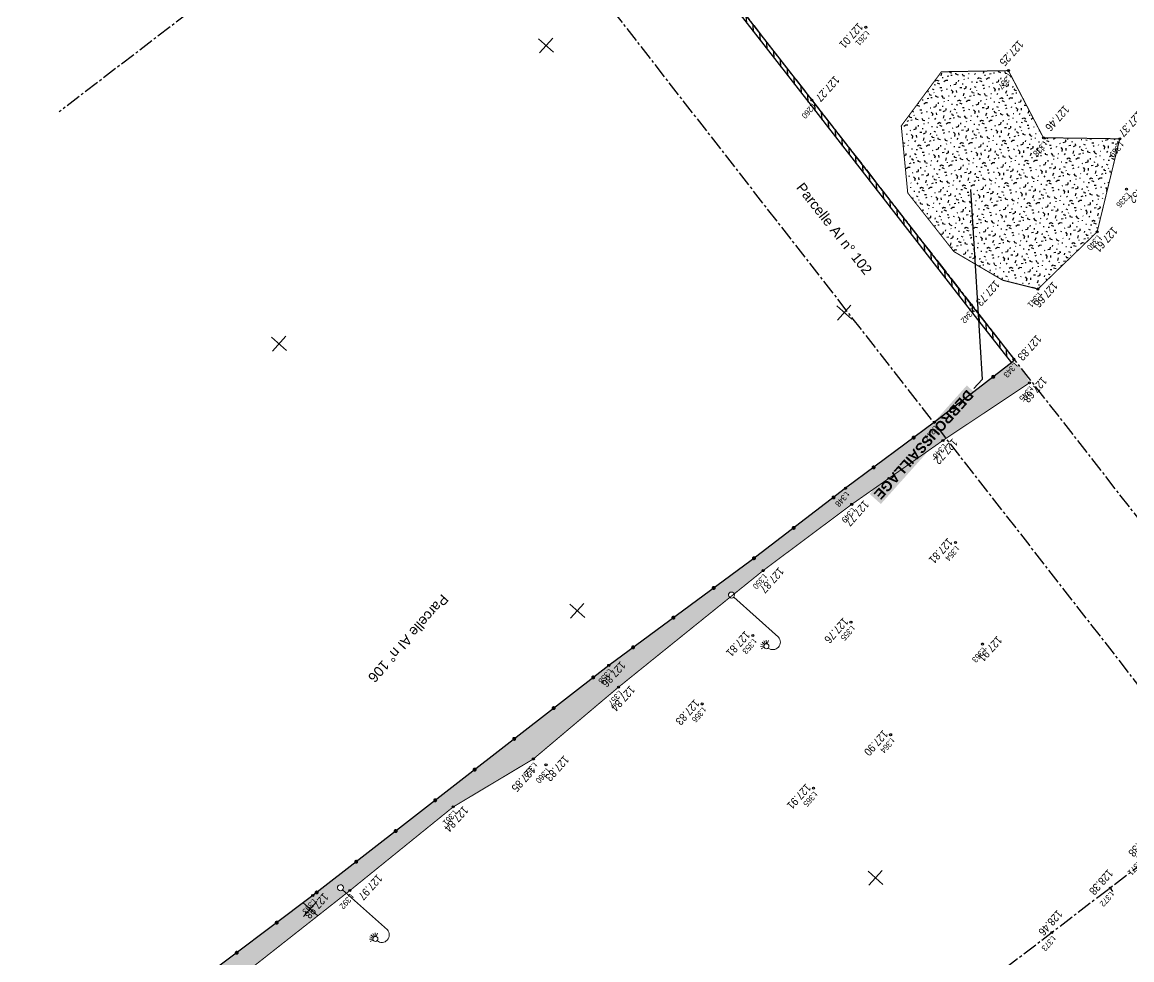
# Model space of a CAD drawing. Header units: metres. Extents: x -2858 to 512, y -1995 to 1252.
# Drawn here: x -2110.7 to -2055.3, y -1577.3 to -1530.4 of the extents above; entities that cross this region are included whole.
import ezdxf
from ezdxf import colors
from ezdxf.entities.mleader import LeaderData, LeaderLine
from ezdxf.enums import TextEntityAlignment as Align
from ezdxf.math import Vec2, Vec3

# ---------------------------------------------------------------- set-up
doc = ezdxf.new("R2010")
doc.units = ezdxf.units.M
doc.header["$PDMODE"] = 33
doc.header["$PDSIZE"] = 0.1
doc.linetypes.add('AXES2', pattern=[28.575000000000003, 19.05, -3.175, 3.175, -3.175])
doc.linetypes.add('Grille', pattern=[0.8, 0.4, -0.4])
for name, color, linetype in [('11-TEL-TXT', 6, 'Continuous'), ('Calque commun', 7, 'Continuous'), ('Calque23', 7, 'Continuous'), ('Carroyage(2)_Croix', 7, 'Continuous'), ('Clôture', 7, 'Continuous'), ('Clôture Symboles', 7, 'Continuous'), ('Elements de Voirie', 251, 'Continuous'), ('Limites', 1, 'AXES2'), ('Murs', 7, 'Continuous'), ('Murs Hachures', 7, 'Continuous'), ('Points Topo', 7, 'Continuous'), ('Points Topo Altitude', 7, 'Continuous'), ('Points Topo Matricule', 252, 'Continuous'), ('Textes', 7, 'Continuous'), ('Végétation', 102, 'Continuous')]:
    doc.layers.add(name, color=color, linetype=linetype)
doc.styles.add('ARIAL GRAS', font='arialbd.ttf')
doc.styles.add('Pts Topo SPE', font='', dxfattribs={"width": 0.9})
doc.styles.get("Standard").update_dxf_attribs({"font": 'arial.ttf'})
doc.styles.get('Pts Topo SPE').set_extended_font_data('Titillium Web Light')
pattern_1 = [(337.4518065635355, (-2026.492027016362, -1447.709411365786), (25.00155883420071, -10.30398252585793), [0.09050849999999998, -31.69392165]), (29.72681152053551, (-2025.208412620442, -1448.319344560528), (1.000544787517497, 1.117546476963653), [0.09469499999999995, -4.648721490254998]), (335.0892734075355, (-2025.126129057866, -1448.272414422403), (18.53028335056961, -8.536896329887036), [0.10269, -35.95975584045]), (339.4122658505355, (-2026.230995316956, -1447.409498923106), (7.588821959851763, -2.767630983668059), [0.1297425, -28.8400693737]), (256.6046889679355, (-2025.446478554768, -1447.842254219545), (-4.300713800854653, -18.29627997163286), [0.11664, -40.82539219184999]), (311.8215685976355, (-2025.523813193763, -1447.755701425641), (1.117546476965168, -1.000544787515543), [0.11607, -13.46700770721]), (256.2342472794355, (-2025.562706431414, -1448.811203902012), (-5.184256898948997, -21.53191771321882), [0.07262550000000001, -25.4273745]), (297.6057151239355, (-2026.621117134761, -1447.949673905649), (2.352094643379612, -4.11918083951755), [0.07304999999999998, -12.74295561797999]), (351.0670032665355, (-2026.584364751512, -1448.0111679077), (5.353729005922934, -0.7665414086161118), [0.086475, -30.28621009695]), (3.161760343535482, (-2026.534150616853, -1448.15367114483), (1.000544787516104, 1.117546476965157), [0.05441549999999998, -2.066904843555]), (24.4122658505355, (-2025.897407007795, -1448.832773101486), (23.83154193898779, 10.87693011875105), [0.116805, -40.85269585125]), (273.1617603435355, (-2025.795815019919, -1448.700006662531), (1.117546476965157, -1.000544787516104), [0.084633, -2.036687343555]), (276.5282210069354, (-2025.963500630501, -1448.567030570093), (1.936558303102629, -15.82718363890753), [0.05141999999999999, -18.0109718682]), (262.8569138747355, (-2026.166562443786, -1448.39670437527), (-2.182622536404954, -18.17927828217704), [0.06757499999999997, -23.64950745119999]), (356.4519235355355, (-2025.267946117216, -1448.501201936681), (9.589911534876993, -0.5325380297599365), [0.06917999999999999, -36.24197531069999]), (300.4170887184355, (-2025.988269950126, -1448.062861101299), (17.58220898057827, -29.83481066408946), [0.11217, -39.26104424519998]), (343.5079362855355, (-2025.931513062406, -1448.15957994974), (3.235637741450725, -0.8835430980651959), [0.08988, -31.4458140624]), (343.1786538215354, (-2026.301820070657, -1448.086555025371), (3.235637741440422, -0.8835430980714418), [0.13194, -24.6974780358]), (269.3476855092355, (-2026.30125852435, -1448.040952315368), (0.1170016894486037, -2.118091264486831), [0.045405, -15.89981371905]), (291.5967091664355, (-2026.382034786234, -1447.894018589413), (1.117546476964163, -1.000544787515987), [0.0286695, -3.32543246625]), (359.3476855095355, (-2026.083938754033, -1447.644403406071), (2.118091264486219, 0.1170016894596937), [0.090855, -15.85436371905]), (27.60571512353549, (-2026.026397771913, -1447.810700587842), (4.11918083953397, 2.352094643350854), [0.07305299999999999, -12.74295261798]), (247.9606366980355, (-2025.740667865531, -1447.722214843765), (-6.535806754793056, -16.29519039660255), [0.05008499999999999, -39.8059057668]), (344.7268115205355, (-2025.658518506009, -1448.059772718531), (2.118091264480264, 0.1170016894461066), [0.0286695, -3.32543246625]), (273.1617603435355, (-2025.679876615173, -1448.275808704587), (1.117546476965157, -1.000544787516104), [0.0362775, -2.085042843555]), (284.4716928175355, (-2025.888809689486, -1448.329766730157), (1.234548166412536, -3.118636051994329), [0.0308685, -5.37745841319]), (359.3476855095355, (-2025.508495970289, -1448.475291692976), (2.118091264486219, 0.1170016894596937), [0.04546500000000001, -15.89975371905]), (228.1617603435355, (-2025.306768596487, -1448.063776165656), (1.117546476964442, -1.000544787515463), [0.07500000000000001, -1.425]), (14.47169281753547, (-2025.727200497514, -1447.085836125204), (3.118636051994329, 1.234548166412536), [0.092355, -5.31597191319]), (11.29186269753549, (-2025.395537179299, -1447.503314515464), (5.236727316478953, 1.351549855848144), [0.106836, -7.393164000000001]), (264.5461121593355, (-2025.281158119658, -1447.382036670729), (-0.6495397191727816, -7.471820270399238), [0.1008255, -35.30044566359999]), (4.897464933535502, (-2025.10292032542, -1447.6505213845), (32.7719137544216, 2.872571819291901), [0.09986399999999997, -34.91798858999999]), (253.8717141243355, (-2024.884896988625, -1447.926065059502), (-0.8835430980666632, -3.23563774144259), [0.13764, -44.81233219124999]), (355.5671169745355, (-2025.7897173126, -1447.27080080509), (24.53355207566209, -1.831617468230206), [0.0915, -32.0099018385]), (273.1617603435355, (-2025.963807320095, -1447.132191492094), (1.117546476965157, -1.000544787516104), [0.0423165, -2.079003843555]), (21.59670916653547, (-2025.571393538817, -1447.552417919344), (1.000544787514036, 1.117546476965909), [0.03815249999999999, -3.315949466249999]), (35.63295263453546, (-2025.885869306192, -1447.339742567871), (6.120270414531844, 4.58718759732391), [0.11832, -13.710996685935]), (273.1617603435355, (-2025.26844152608, -1447.796089715526), (1.117546476965157, -1.000544787516104), [0.1060665, -2.015253843555])]

# ---------------------------------------------------------------- blocks, each defined once
blk = doc.blocks.new('PointTopo_SPE')
at = {"layer": 'Calque commun', "color": 1, "linetype": 'ByBlock', "lineweight": -2}
blk.add_point((0, 0), dxfattribs=at)
blk = doc.blocks.new('SPE81')
at = {"layer": 'Calque23', "color": 251, "linetype": 'Continuous', "lineweight": 9}
for p, q in [((0, 3.150000095367432), (0, 0.1500000059604645)), ((0.6213846802711487, 2.962441205978394), (0.4597057402133942, 2.895471572875977)), ((0.6484812498092651, 2.92188835144043), (0.524737536907196, 2.798144578933716)), ((0.6890341639518738, 2.894791603088379), (0.6220645904541016, 2.733112812042236)), ((0.7368695735931396, 2.885276556015015), (0.7368695735931396, 2.71027660369873)), ((0.7841683030128479, 2.894570827484131), (0.8503865003585815, 2.732582807540894)), ((0.8244333863258362, 2.921071290969849), (0.9470226168632507, 2.796183824539185)), ((0.852131187915802, 2.961905479431152), (1.013497471809387, 2.894186019897461))]:
    blk.add_line(p, q, dxfattribs=at)
for centre, radius, start, end in [((0.3742565810680389, 3.110841035842896), 0.3762996015723483, 3.620813804989547, 174.0268072566658), ((0.7368695735931396, 3.010276556015015), 0.125, 0, 359.9994089612657), ((0, 0), 0.1500000059604645, 0, 359.9994089612657)]:
    blk.add_arc(centre, radius, start, end, dxfattribs=at)
blk = doc.blocks.new('GeoRond')
at = {"linetype": 'Continuous', "ltscale": 2.5, "const_width": 0.499000013, "flags": 128}
blk.add_lwpolyline([(-0.2505, 0, 1), (0.2505, 0, 1)], format="xyb", close=True, dxfattribs=at)
blk = doc.blocks.new('_None')

msp = doc.modelspace()

# ---------------------------------------------------------------- hatches: boundary and pattern name
at = {"layer": 'Murs Hachures'}
h = msp.add_hatch(dxfattribs=at)
h.set_pattern_fill('ANSI31', color=256, scale=0.1, angle=-131.8382396564645)
h.set_pattern_definition([(273.1617603435355, (-2135.473340819843, -1451.942519073299), (0.3170167007138129, 0.01751175229749369), [])])
h.paths.add_polyline_path([(-2120.661232940446, -1471.267211060113), (-2112.186264945582, -1482.18953179152), (-2104.327625168708, -1492.26538753111), (-2099.923913299672, -1497.946124343064), (-2092.112372302661, -1507.916082744809), (-2088.22220059316, -1512.935773200068), (-2081.663062261298, -1521.336922755955), (-2077.295980754112, -1526.931810924452), (-2071.434807506037, -1534.454447319153), (-2063.476784807373, -1544.682591813147), (-2061.297784136752, -1547.4506040588), (-2061.140634552437, -1547.326894689473), (-2063.319283992889, -1544.559328615432), (-2071.277041131354, -1534.331525510665), (-2077.138322238017, -1526.808750807817), (-2081.505418615989, -1521.213843590223), (-2088.064336082737, -1512.812976924978), (-2091.954612878957, -1507.793150871062), (-2099.76616229172, -1497.823181727972), (-2104.169738770695, -1492.142619568027), (-2112.028406589965, -1482.066727873737), (-2120.503381471572, -1471.14439826681), (-2130.802602489498, -1457.942440772486), (-2135.446671381137, -1451.966396351277), (-2135.604592596482, -1452.089119167976), (-2130.960408559579, -1458.065311759374)])
at = {"layer": 'Végétation'}
h = msp.add_hatch(dxfattribs=at)
h.set_pattern_fill('HAIE', color=256, scale=1.5, angle=-131.8382396564645)
h.set_pattern_definition(pattern_1)
h.paths.add_polyline_path([(-2064.180905232303, -1541.899860327664), (-2061.744193807376, -1543.330014506342), (-2059.985085373128, -1543.771171112868), (-2057.02384897456, -1540.913693441628), (-2055.895549206929, -1536.265936085133), (-2059.709503523126, -1536.211859975497), (-2061.458070005062, -1532.860426129018), (-2064.806426144515, -1532.918523081021), (-2066.810286218876, -1535.620581982901), (-2066.486971698543, -1538.970434786572)])
h = msp.add_hatch(dxfattribs=at)
h.set_pattern_fill('HAIE', color=256, scale=1.5, angle=-131.8382396564645)
h.set_pattern_definition(pattern_1)
h.paths.add_polyline_path([(-2064.726462070801, -1551.334279961021), (-2060.403776835645, -1548.457528958872), (-2060.721306486125, -1547.808857134609), (-2061.226397372066, -1547.394407845537), (-2065.158001995538, -1550.4241070414), (-2066.230204064207, -1551.222112243166, -0.999999828615386), (-2066.149823433363, -1551.1622875481, -0.9999999999999805), (-2066.230204064207, -1551.222112243166), (-2068.235708833568, -1552.714744354526, -0.9999998183380167), (-2068.155328202724, -1552.654919659461, -1.000000181662016), (-2068.235708833568, -1552.714744354526), (-2069.595827191784, -1553.727036305774), (-2072.222094482301, -1555.732669311889, -0.999999930445312), (-2072.142460499384, -1555.671854274488, -1.000000266806295), (-2072.222094482301, -1555.732669311889), (-2074.316528263395, -1557.332150650553), (-2078.23304151739, -1560.217611484616, -0.9999998286153867), (-2078.152371075942, -1560.15817816131, -1.000000013144601), (-2078.23304151739, -1560.217611484616), (-2081.427385848011, -1562.571019952926), (-2084.215572854912, -1564.739752847906, -0.9999999098851599), (-2084.136481728597, -1564.678233471044, -0.9999999999999787), (-2084.215572854912, -1564.739752847906), (-2092.108898835726, -1570.879411222696, -0.9999997367796052), (-2092.029807709411, -1570.817891845834, -1.000000262892054), (-2092.108898835726, -1570.879411222696), (-2096.215518182129, -1574.073659113167), (-2098.051133807618, -1575.455087116875, -1), (-2097.971072652803, -1575.394835548252, -1), (-2098.051133807618, -1575.455087116875), (-2104.043735197644, -1579.964935072276, -1), (-2103.963674042829, -1579.904683503653, -1), (-2104.043735197644, -1579.964935072276), (-2108.158007615426, -1583.061210269492), (-2107.379084736497, -1584.069718929368), (-2106.967923354866, -1583.746152055836), (-2107.486478439771, -1583.28188717027, -0.4142135623731034), (-2107.698287566087, -1583.293587339208, -1), (-2107.498178608709, -1583.070078043954, -0.4142135623731034), (-2107.486478439771, -1583.28188717027), (-2106.967923354866, -1583.746152055836), (-2094.526147551057, -1573.954992967348), (-2094.71904050904, -1573.782294965398, -0.4142135623730895), (-2094.930849635356, -1573.793995134335, -1), (-2094.730740677977, -1573.570485839081, -0.4142135623730895), (-2094.71904050904, -1573.782294965398), (-2094.526147551057, -1573.954992967348), (-2094.356059272675, -1573.821140580033), (-2089.198050878949, -1569.64584317069), (-2085.190604893579, -1567.249618650206), (-2080.934281627825, -1563.65948380904), (-2075.379468198259, -1559.182038833328, -1.349955443497285), (-2075.156033279646, -1559.001939615528), (-2073.714241075405, -1557.839786224892), (-2069.286542655526, -1554.528995141304)])

# ---------------------------------------------------------------- linework, layer by layer
at = {"layer": 'Carroyage(2)_Croix'}
for p, q in [((-2084.929059447918, -1531.272647815475), (-2084.184028463275, -1531.939677673819)), ((-2084.223029026425, -1531.233647252326), (-2084.890058884769, -1531.978678236969)), ((-2070.028439755059, -1544.613244982348), (-2069.283408770416, -1545.280274840692)), ((-2069.322409333566, -1544.574244419199), (-2069.989439191909, -1545.319275403842)), ((-2098.269656614791, -1546.173267508335), (-2097.524625630148, -1546.840297366678)), ((-2097.563626193298, -1546.134266945185), (-2098.230656051641, -1546.879297929828)), ((-2083.369036921932, -1559.513864675208), (-2082.624005937289, -1560.180894533551)), ((-2082.663006500439, -1559.474864112058), (-2083.330036358782, -1560.219895096701)), ((-2068.468417229073, -1572.85446184208), (-2067.72338624443, -1573.521491700424)), ((-2067.762386807579, -1572.815461278931), (-2068.429416665923, -1573.560492263574)), ((-2096.709634088805, -1574.414484368067), (-2095.964603104162, -1575.08151422641)), ((-2096.003603667311, -1574.375483804917), (-2096.670633525655, -1575.12051478956))]:
    msp.add_line(p, q, dxfattribs=at)
at = {"layer": 'Clôture', "color": 7, "flags": 128}
msp.add_lwpolyline([(-2061.226397372066, -1547.394407845537), (-2065.158001995538, -1550.4241070414), (-2069.595827191784, -1553.727036305774), (-2074.316528263395, -1557.332150650553), (-2081.427385848011, -1562.571019952926), (-2096.215518182129, -1574.073659113167), (-2108.158007615426, -1583.061210269492)], dxfattribs=at)
at = {"layer": 'Limites', "ltscale": 0.04, "flags": 128}
for points in [[(-2138.801443782007, -1447.658326098875), (-2088.064336082737, -1512.812976924978), (-2046.488904437434, -1566.109178683022)], [(-2050.543501098567, -1569.233314699908), (-2142.563076087925, -1451.084890911314)], [(-2035.261851203136, -1478.583876210193), (-2108.876233020628, -1534.912615164235)], [(-2017.682216582978, -1543.566110415057), (-2023.487514127962, -1548.085483955623), (-2040.018914828112, -1561.024076775067), (-2046.488904437434, -1566.109178683022), (-2051.437979591609, -1569.922525664619), (-2056.379038600666, -1573.702576405655), (-2070.135732794811, -1584.235043487178), (-2085.270097397299, -1595.960681440534), (-2094.909668934456, -1603.529765322153), (-2100.088485150383, -1607.628372387018), (-2107.90684064406, -1613.72625811552), (-2114.953248317699, -1619.221836945791)]]:
    msp.add_lwpolyline(points, dxfattribs=at)
at = {"layer": 'Murs', "flags": 128}
for points in [[(-2135.604592596482, -1452.089119167976), (-2130.960408559579, -1458.065311759374), (-2120.661232940446, -1471.267211060113), (-2112.186264945582, -1482.18953179152), (-2104.327625168708, -1492.26538753111), (-2099.923913299672, -1497.946124343064), (-2092.112372302661, -1507.916082744809), (-2088.22220059316, -1512.935773200068), (-2081.663062261298, -1521.336922755955), (-2077.295980754112, -1526.931810924452), (-2071.434807506037, -1534.454447319153), (-2063.476784807373, -1544.682591813147), (-2061.297784136752, -1547.4506040588)], [(-2135.446671381137, -1451.966396351277), (-2130.802602489498, -1457.942440772486), (-2120.503381471572, -1471.14439826681), (-2112.028406589965, -1482.066727873737), (-2104.169738770695, -1492.142619568027), (-2099.76616229172, -1497.823181727972), (-2091.954612878957, -1507.793150871062), (-2088.064336082737, -1512.812976924978), (-2081.505418615989, -1521.213843590223), (-2077.138322238017, -1526.808750807817), (-2071.277041131354, -1534.331525510665), (-2063.319283992889, -1544.559328615432), (-2061.140634552437, -1547.326894689473)], [(-2056.379038601013, -1573.702576405345), (-2056.257778012497, -1573.861623158861)]]:
    msp.add_lwpolyline(points, dxfattribs=at)
at = {"layer": 'Végétation', "color": 102, "linetype": 'Grille', "flags": 128}
msp.add_lwpolyline([(-2059.985085373128, -1543.771171112868, 0.05, 0.05, 0), (-2057.02384897456, -1540.913693441628, 0.05, 0.05, 0), (-2055.895549206929, -1536.265936085133, 0.05, 0.05, 0), (-2059.709503523126, -1536.211859975497, 0.05, 0.05, 0), (-2061.458070005062, -1532.860426129018, 0.05, 0.05, 0), (-2064.806426144515, -1532.918523081021, 0.05, 0.05, 0), (-2066.810286218876, -1535.620581982901, 0.05, 0.05, 0), (-2066.486971698543, -1538.970434786572, 0.05, 0.05, 0), (-2064.180905232303, -1541.899860327664, 0.05, 0.05, 0), (-2061.744193807376, -1543.330014506342, 0.05, 0.05, 0)], format="xyseb", close=True, dxfattribs=at)
at = {"layer": 'Végétation', "color": 102, "linetype": 'Grille', "const_width": 0.05, "flags": 128}
msp.add_lwpolyline([(-2060.403776835645, -1548.457528958872), (-2064.726462070801, -1551.334279961021), (-2069.286542655526, -1554.528995141304), (-2073.714241075405, -1557.839786224892), (-2080.934281627825, -1563.65948380904), (-2085.190604893579, -1567.249618650206), (-2089.198050878949, -1569.64584317069), (-2094.356059272675, -1573.821140580033), (-2107.379084736497, -1584.069718929368)], dxfattribs=at)

# ---------------------------------------------------------------- block references
at = {"layer": 'Clôture Symboles', "xscale": 0.2, "yscale": 0.2, "zscale": 0.2}
for p, rotation in [((-2062.216521248031, -1548.15739848116), 217.617889302248), ((-2064.196769000115, -1549.683379752578), 217.617889302248), ((-2066.190013748785, -1551.192199895633), 216.6591135028185), ((-2068.195518518146, -1552.684832006994), 216.6591135028185), ((-2070.195401675359, -1554.184920534947), 217.368320314357), ((-2072.182277490669, -1555.702261793344), 217.368320314357), ((-2074.169153306326, -1557.21960305143), 217.368320314357), ((-2076.179970738323, -1558.705027474809), 216.380644038285), ((-2078.192706296492, -1560.187894823119), 216.380644038285), ((-2080.205441855009, -1561.670762171118), 216.380644038285), ((-2082.202695796426, -1563.174078565811), 217.8768145759743), ((-2084.176027291581, -1564.70899315963), 217.8768145759743), ((-2086.149358786737, -1566.243907753449), 217.8768145759743), ((-2088.122690282239, -1567.778822346957), 217.8768145759743), ((-2090.096021777239, -1569.313736940602), 217.8768145759743), ((-2092.069353272395, -1570.848651534421), 217.8768145759743), ((-2094.042684767898, -1572.383566127929), 217.8768145759743), ((-2096.016016263053, -1573.918480721747), 217.8768145759743), ((-2098.011103230211, -1575.424961332564), 216.9639966877889), ((-2100.008637027002, -1576.92824398426), 216.9639966877889)]:
    msp.add_blockref('GeoRond', p, dxfattribs=dict(at, rotation=rotation))
at = {"layer": 'Elements de Voirie', "color": 7, "rotation": 228.1617603435354}
for p in [(-2075.295179411032, -1559.057960630681), (-2094.830795156666, -1573.682240486708)]:
    msp.add_blockref('SPE81', p, dxfattribs=at)
at = {"layer": 'Points Topo'}
ref = msp.add_blockref('PointTopo_SPE', (-2068.585381708478, -1530.697243218831, 127.0114837908775), dxfattribs=dict(at, rotation=228.1617603435354))
ref.add_attrib('MAT', 't.261', (-2068.577581595841, -1530.838449303261, 127.0114837908775), dxfattribs={"layer": 'Points Topo Matricule', "height": 0.3, "rotation": 228.1617603435368, "style": 'Pts Topo SPE', "width": 0.9})
ref.add_attrib('ALT', '127.01', dxfattribs={"layer": 'Points Topo Altitude', "height": 0.4, "rotation": 228.1617603435368, "style": 'Pts Topo SPE', "width": 0.9}).set_placement((-2068.670105359136, -1530.701923286413, 127.0114837908775), align=Align.TOP_LEFT)
ref = msp.add_blockref('PointTopo_SPE', (-2061.458070005062, -1532.860426129018, 127.2496161313987), dxfattribs=dict(at, rotation=228.1617603435354))
ref.add_attrib('MAT', 't.337', (-2061.450269892425, -1533.001632213448, 127.2496161313987), dxfattribs={"layer": 'Points Topo Matricule', "height": 0.3, "rotation": 228.1617603435368, "style": 'Pts Topo SPE', "width": 0.9})
ref.add_attrib('ALT', '127.25', dxfattribs={"layer": 'Points Topo Altitude', "height": 0.4, "rotation": 228.1617603435368, "style": 'Pts Topo SPE', "width": 0.9}).set_placement((-2060.660473202447, -1531.574462068679, 127.2496161313987), align=Align.TOP_LEFT)
ref = msp.add_blockref('PointTopo_SPE', (-2071.277041131354, -1534.331525510665, 127.265822639696), dxfattribs=dict(at, rotation=228.1617603435354))
ref.add_attrib('MAT', 't.260', (-2071.269241018716, -1534.472731595095, 127.265822639696), dxfattribs={"layer": 'Points Topo Matricule', "height": 0.3, "rotation": 228.1617603435368, "style": 'Pts Topo SPE', "width": 0.9})
ref.add_attrib('ALT', '127.27', dxfattribs={"layer": 'Points Topo Altitude', "height": 0.4, "rotation": 228.1617603435368, "style": 'Pts Topo SPE', "width": 0.9}).set_placement((-2069.84713140642, -1533.355776705929, 127.265822639696), align=Align.TOP_LEFT)
ref = msp.add_blockref('PointTopo_SPE', (-2059.709503523126, -1536.211859975497, 127.4616943061075), dxfattribs=dict(at, rotation=228.1617603435354))
ref.add_attrib('MAT', 't.338', (-2059.701703410489, -1536.353066059927, 127.4616943061075), dxfattribs={"layer": 'Points Topo Matricule', "height": 0.3, "rotation": 228.1617603435368, "style": 'Pts Topo SPE', "width": 0.9})
ref.add_attrib('ALT', '127.46', dxfattribs={"layer": 'Points Topo Altitude', "height": 0.4, "rotation": 228.1617603435368, "style": 'Pts Topo SPE', "width": 0.9}).set_placement((-2058.370768083917, -1534.829479558947, 127.4616943061075), align=Align.TOP_LEFT)
ref = msp.add_blockref('PointTopo_SPE', (-2055.895549206929, -1536.265936085133, 127.3728777028156), dxfattribs=dict(at, rotation=228.1617603435354))
ref.add_attrib('MAT', 't.339', (-2055.887749094291, -1536.407142169563, 127.3728777028156), dxfattribs={"layer": 'Points Topo Matricule', "height": 0.3, "rotation": 228.1617603435368, "style": 'Pts Topo SPE', "width": 0.9})
ref.add_attrib('ALT', '127.37', dxfattribs={"layer": 'Points Topo Altitude', "height": 0.4, "rotation": 228.1617603435368, "style": 'Pts Topo SPE', "width": 0.9}).set_placement((-2054.711593875031, -1535.110513188013, 127.3728777028156), align=Align.TOP_LEFT)
ref = msp.add_blockref('PointTopo_SPE', (-2055.556445482335, -1538.781187456085, 127.5224494109053), dxfattribs=dict(at, rotation=228.1617603435354))
ref.add_attrib('MAT', 't.336', (-2055.548645369698, -1538.922393540515, 127.5224494109053), dxfattribs={"layer": 'Points Topo Matricule', "height": 0.3, "rotation": 228.1617603435368, "style": 'Pts Topo SPE', "width": 0.9})
ref.add_attrib('ALT', '127.52', dxfattribs={"layer": 'Points Topo Altitude', "height": 0.4, "rotation": 228.1617603435368, "style": 'Pts Topo SPE', "width": 0.9}).set_placement((-2054.213792476796, -1538.433131401647, 127.5224494109053), align=Align.TOP_LEFT)
ref = msp.add_blockref('PointTopo_SPE', (-2057.02384897456, -1540.913693441628, 127.6094781841897), dxfattribs=dict(at, rotation=228.1617603435354))
ref.add_attrib('MAT', 't.340', (-2057.016048861923, -1541.054899526058, 127.6094781841897), dxfattribs={"layer": 'Points Topo Matricule', "height": 0.3, "rotation": 228.1617603435368, "style": 'Pts Topo SPE', "width": 0.9})
ref.add_attrib('ALT', '127.61', dxfattribs={"layer": 'Points Topo Altitude', "height": 0.4, "rotation": 228.1617603435368, "style": 'Pts Topo SPE', "width": 0.9}).set_placement((-2055.956652194733, -1540.898214195857, 127.6094781841897), align=Align.TOP_LEFT)
ref = msp.add_blockref('PointTopo_SPE', (-2063.319283992889, -1544.559328615432, 127.7260443622642), dxfattribs=dict(at, rotation=228.1617603435354))
ref.add_attrib('MAT', 't.342', (-2063.311483880252, -1544.700534699863, 127.7260443622642), dxfattribs={"layer": 'Points Topo Matricule', "height": 0.3, "rotation": 228.1617603435368, "style": 'Pts Topo SPE', "width": 0.9})
ref.add_attrib('ALT', '127.73', dxfattribs={"layer": 'Points Topo Altitude', "height": 0.4, "rotation": 228.1617603435368, "style": 'Pts Topo SPE', "width": 0.9}).set_placement((-2061.840584961869, -1543.571145941028, 127.7260443622642), align=Align.TOP_LEFT)
ref = msp.add_blockref('PointTopo_SPE', (-2059.985085373128, -1543.771171112868, 127.663647824717), dxfattribs=dict(at, rotation=228.1617603435354))
ref.add_attrib('MAT', 't.341', (-2059.977285260491, -1543.912377197298, 127.663647824717), dxfattribs={"layer": 'Points Topo Matricule', "height": 0.3, "rotation": 228.1617603435368, "style": 'Pts Topo SPE', "width": 0.9})
ref.add_attrib('ALT', '127.66', dxfattribs={"layer": 'Points Topo Altitude', "height": 0.4, "rotation": 228.1617603435368, "style": 'Pts Topo SPE', "width": 0.9}).set_placement((-2058.943289775124, -1543.639611476598, 127.663647824717), align=Align.TOP_LEFT)
ref = msp.add_blockref('PointTopo_SPE', (-2061.184343835762, -1547.271370231148, 127.8345943261285), dxfattribs=dict(at, rotation=228.1617603435354))
ref.add_attrib('MAT', 't.343', (-2061.176543723125, -1547.412576315578, 127.8345943261285), dxfattribs={"layer": 'Points Topo Matricule', "height": 0.3, "rotation": 228.1617603435368, "style": 'Pts Topo SPE', "width": 0.9})
ref.add_attrib('ALT', '127.83', dxfattribs={"layer": 'Points Topo Altitude', "height": 0.4, "rotation": 228.1617603435368, "style": 'Pts Topo SPE', "width": 0.9}).set_placement((-2059.757925278184, -1546.296126547705, 127.8345943261285), align=Align.TOP_LEFT)
ref = msp.add_blockref('PointTopo_SPE', (-2060.403776835645, -1548.457528958872, 127.6760589228316), dxfattribs=dict(at, rotation=228.1617603435354))
ref.add_attrib('MAT', 't.345', (-2060.395976723008, -1548.598735043302, 127.6760589228316), dxfattribs={"layer": 'Points Topo Matricule', "height": 0.3, "rotation": 228.1617603435368, "style": 'Pts Topo SPE', "width": 0.9})
ref.add_attrib('ALT', '127.68', dxfattribs={"layer": 'Points Topo Altitude', "height": 0.4, "rotation": 228.1617603435368, "style": 'Pts Topo SPE', "width": 0.9}).set_placement((-2059.483441441453, -1548.391355427632, 127.6760589228316), align=Align.TOP_LEFT)
ref = msp.add_blockref('PointTopo_SPE', (-2065.158001995538, -1550.4241070414), dxfattribs=dict(at, rotation=228.1617603435354))
ref.add_attrib('MAT', 't.347', (-2065.150201882901, -1550.56531312583), dxfattribs={"layer": 'Points Topo Matricule', "height": 0.3, "rotation": 228.1617603435368, "style": 'Pts Topo SPE', "width": 0.9})
ref = msp.add_blockref('PointTopo_SPE', (-2064.726462070801, -1551.334279961021, 127.7232104869823), dxfattribs=dict(at, rotation=228.1617603435354))
ref.add_attrib('MAT', 't.346', (-2064.718661958163, -1551.475486045451, 127.7232104869823), dxfattribs={"layer": 'Points Topo Matricule', "height": 0.3, "rotation": 228.1617603435368, "style": 'Pts Topo SPE', "width": 0.9})
ref.add_attrib('ALT', '127.72', dxfattribs={"layer": 'Points Topo Altitude', "height": 0.4, "rotation": 228.1617603435368, "style": 'Pts Topo SPE', "width": 0.9}).set_placement((-2063.94221137031, -1551.473916243609, 127.7232104869823), align=Align.TOP_LEFT)
ref = msp.add_blockref('PointTopo_SPE', (-2069.595827191784, -1553.727036305774), dxfattribs=dict(at, rotation=228.1617603435354))
ref.add_attrib('MAT', 't.348', (-2069.588027079147, -1553.868242390204), dxfattribs={"layer": 'Points Topo Matricule', "height": 0.3, "rotation": 228.1617603435368, "style": 'Pts Topo SPE', "width": 0.9})
ref = msp.add_blockref('PointTopo_SPE', (-2069.286542655526, -1554.528995141304, 127.768858534745), dxfattribs=dict(at, rotation=228.1617603435354))
ref.add_attrib('MAT', 't.349', (-2069.278742542889, -1554.670201225735, 127.768858534745), dxfattribs={"layer": 'Points Topo Matricule', "height": 0.3, "rotation": 228.1617603435368, "style": 'Pts Topo SPE', "width": 0.9})
ref.add_attrib('ALT', '127.77', dxfattribs={"layer": 'Points Topo Altitude', "height": 0.4, "rotation": 228.1617603435368, "style": 'Pts Topo SPE', "width": 0.9}).set_placement((-2068.378754926257, -1554.564289171186, 127.768858534745), align=Align.TOP_LEFT)
ref = msp.add_blockref('PointTopo_SPE', (-2064.105760708754, -1556.438742591552, 127.8069639536301), dxfattribs=dict(at, rotation=228.1617603435354))
ref.add_attrib('MAT', 't.354', (-2064.097960596117, -1556.579948675983, 127.8069639536301), dxfattribs={"layer": 'Points Topo Matricule', "height": 0.3, "rotation": 228.1617603435368, "style": 'Pts Topo SPE', "width": 0.9})
ref.add_attrib('ALT', '127.81', dxfattribs={"layer": 'Points Topo Altitude', "height": 0.4, "rotation": 228.1617603435368, "style": 'Pts Topo SPE', "width": 0.9}).set_placement((-2064.190484359412, -1556.443422659135, 127.8069639536301), align=Align.TOP_LEFT)
ref = msp.add_blockref('PointTopo_SPE', (-2073.714241075405, -1557.839786224892, 127.8689179714392), dxfattribs=dict(at, rotation=228.1617603435354))
ref.add_attrib('MAT', 't.350', (-2073.706440962768, -1557.980992309322, 127.8689179714392), dxfattribs={"layer": 'Points Topo Matricule', "height": 0.3, "rotation": 228.1617603435368, "style": 'Pts Topo SPE', "width": 0.9})
ref.add_attrib('ALT', '127.87', dxfattribs={"layer": 'Points Topo Altitude', "height": 0.4, "rotation": 228.1617603435368, "style": 'Pts Topo SPE', "width": 0.9}).set_placement((-2072.629299258148, -1557.908674947419, 127.8689179714392), align=Align.TOP_LEFT)
ref = msp.add_blockref('PointTopo_SPE', (-2069.322262335495, -1560.41556842449, 127.7638766125509), dxfattribs=dict(at, rotation=228.1617603435354))
ref.add_attrib('MAT', 't.355', (-2069.314462222857, -1560.556774508921, 127.7638766125509), dxfattribs={"layer": 'Points Topo Matricule', "height": 0.3, "rotation": 228.1617603435368, "style": 'Pts Topo SPE', "width": 0.9})
ref.add_attrib('ALT', '127.76', dxfattribs={"layer": 'Points Topo Altitude', "height": 0.4, "rotation": 228.1617603435368, "style": 'Pts Topo SPE', "width": 0.9}).set_placement((-2069.406985986153, -1560.420248492073, 127.7638766125509), align=Align.TOP_LEFT)
ref = msp.add_blockref('PointTopo_SPE', (-2074.231111040408, -1561.081140403437, 127.8105089970909), dxfattribs=dict(at, rotation=228.1617603435354))
ref.add_attrib('MAT', 't.353', (-2074.22331092777, -1561.222346487867, 127.8105089970909), dxfattribs={"layer": 'Points Topo Matricule', "height": 0.3, "rotation": 228.1617603435368, "style": 'Pts Topo SPE', "width": 0.9})
ref.add_attrib('ALT', '127.81', dxfattribs={"layer": 'Points Topo Altitude', "height": 0.4, "rotation": 228.1617603435368, "style": 'Pts Topo SPE', "width": 0.9}).set_placement((-2074.315834691066, -1561.085820471019, 127.8105089970909), align=Align.TOP_LEFT)
ref = msp.add_blockref('PointTopo_SPE', (-2062.758284644593, -1561.505440758487, 127.913038004811), dxfattribs=dict(at, rotation=228.1617603435354))
ref.add_attrib('MAT', 't.363', (-2062.750484531956, -1561.646646842917, 127.913038004811), dxfattribs={"layer": 'Points Topo Matricule', "height": 0.3, "rotation": 228.1617603435368, "style": 'Pts Topo SPE', "width": 0.9})
ref.add_attrib('ALT', '127.91', dxfattribs={"layer": 'Points Topo Altitude', "height": 0.4, "rotation": 228.1617603435368, "style": 'Pts Topo SPE', "width": 0.9}).set_placement((-2061.724298863009, -1561.341884915768, 127.913038004811), align=Align.TOP_LEFT)
ref = msp.add_blockref('PointTopo_SPE', (-2081.427385848011, -1562.571019952926, 127.8589440401124), dxfattribs=dict(at, rotation=228.1617603435354))
ref.add_attrib('MAT', 't.358', (-2081.419585735373, -1562.712226037357, 127.8589440401124), dxfattribs={"layer": 'Points Topo Matricule', "height": 0.3, "rotation": 228.1617603435368, "style": 'Pts Topo SPE', "width": 0.9})
ref.add_attrib('ALT', '127.86', dxfattribs={"layer": 'Points Topo Altitude', "height": 0.4, "rotation": 228.1617603435368, "style": 'Pts Topo SPE', "width": 0.9}).set_placement((-2080.540553075886, -1562.60459157116, 127.8589440401124), align=Align.TOP_LEFT)
ref = msp.add_blockref('PointTopo_SPE', (-2080.934281627825, -1563.65948380904, 127.8437576111354), dxfattribs=dict(at, rotation=228.1617603435354))
ref.add_attrib('MAT', 't.357', (-2080.926481515188, -1563.80068989347, 127.8437576111354), dxfattribs={"layer": 'Points Topo Matricule', "height": 0.3, "rotation": 228.1617603435368, "style": 'Pts Topo SPE', "width": 0.9})
ref.add_attrib('ALT', '127.84', dxfattribs={"layer": 'Points Topo Altitude', "height": 0.4, "rotation": 228.1617603435368, "style": 'Pts Topo SPE', "width": 0.9}).set_placement((-2080.070787505678, -1563.81723296718, 127.8437576111354), align=Align.TOP_LEFT)
ref = msp.add_blockref('PointTopo_SPE', (-2076.758218714847, -1564.501355570977, 127.8347660520782), dxfattribs=dict(at, rotation=228.1617603435354))
ref.add_attrib('MAT', 't.356', (-2076.75041860221, -1564.642561655407, 127.8347660520782), dxfattribs={"layer": 'Points Topo Matricule', "height": 0.3, "rotation": 228.1617603435368, "style": 'Pts Topo SPE', "width": 0.9})
ref.add_attrib('ALT', '127.83', dxfattribs={"layer": 'Points Topo Altitude', "height": 0.4, "rotation": 228.1617603435368, "style": 'Pts Topo SPE', "width": 0.9}).set_placement((-2076.842942365505, -1564.50603563856, 127.8347660520782), align=Align.TOP_LEFT)
ref = msp.add_blockref('PointTopo_SPE', (-2067.340252378052, -1566.035027867987, 127.9013757880698), dxfattribs=dict(at, rotation=228.1617603435354))
ref.add_attrib('MAT', 't.364', (-2067.332452265415, -1566.176233952417, 127.9013757880698), dxfattribs={"layer": 'Points Topo Matricule', "height": 0.3, "rotation": 228.1617603435368, "style": 'Pts Topo SPE', "width": 0.9})
ref.add_attrib('ALT', '127.90', dxfattribs={"layer": 'Points Topo Altitude', "height": 0.4, "rotation": 228.1617603435368, "style": 'Pts Topo SPE', "width": 0.9}).set_placement((-2067.424976028711, -1566.039707935569, 127.9013757880698), align=Align.TOP_LEFT)
ref = msp.add_blockref('PointTopo_SPE', (-2084.55922689009, -1567.541938380732, 127.8335090647009), dxfattribs=dict(at, rotation=228.1617603435354))
ref.add_attrib('MAT', 't.360', (-2084.551426777453, -1567.683144465162, 127.8335090647009), dxfattribs={"layer": 'Points Topo Matricule', "height": 0.3, "rotation": 228.1617603435368, "style": 'Pts Topo SPE', "width": 0.9})
ref.add_attrib('ALT', '127.83', dxfattribs={"layer": 'Points Topo Altitude', "height": 0.4, "rotation": 228.1617603435368, "style": 'Pts Topo SPE', "width": 0.9}).set_placement((-2083.361287738152, -1567.311261649527, 127.8335090647009), align=Align.TOP_LEFT)
ref = msp.add_blockref('PointTopo_SPE', (-2085.190604893579, -1567.249618650206, 127.8455266797894), dxfattribs=dict(at, rotation=228.1617603435354))
ref.add_attrib('MAT', 't.359', (-2085.182804780942, -1567.390824734636, 127.8455266797894), dxfattribs={"layer": 'Points Topo Matricule', "height": 0.3, "rotation": 228.1617603435368, "style": 'Pts Topo SPE', "width": 0.9})
ref.add_attrib('ALT', '127.85', dxfattribs={"layer": 'Points Topo Altitude', "height": 0.4, "rotation": 228.1617603435368, "style": 'Pts Topo SPE', "width": 0.9}).set_placement((-2085.037056143208, -1567.839393312518, 127.8455266797894), align=Align.TOP_LEFT)
ref = msp.add_blockref('PointTopo_SPE', (-2071.193212201176, -1568.709544903078, 127.914941557731), dxfattribs=dict(at, rotation=228.1617603435354))
ref.add_attrib('MAT', 't.365', (-2071.185412088539, -1568.850750987508, 127.914941557731), dxfattribs={"layer": 'Points Topo Matricule', "height": 0.3, "rotation": 228.1617603435368, "style": 'Pts Topo SPE', "width": 0.9})
ref.add_attrib('ALT', '127.91', dxfattribs={"layer": 'Points Topo Altitude', "height": 0.4, "rotation": 228.1617603435368, "style": 'Pts Topo SPE', "width": 0.9}).set_placement((-2071.277935851834, -1568.71422497066, 127.914941557731), align=Align.TOP_LEFT)
ref = msp.add_blockref('PointTopo_SPE', (-2089.198050878949, -1569.64584317069, 127.8440870582854), dxfattribs=dict(at, rotation=228.1617603435354))
ref.add_attrib('MAT', 't.361', (-2089.190250766312, -1569.78704925512, 127.8440870582854), dxfattribs={"layer": 'Points Topo Matricule', "height": 0.3, "rotation": 228.1617603435368, "style": 'Pts Topo SPE', "width": 0.9})
ref.add_attrib('ALT', '127.84', dxfattribs={"layer": 'Points Topo Altitude', "height": 0.4, "rotation": 228.1617603435368, "style": 'Pts Topo SPE', "width": 0.9}).set_placement((-2088.397845157766, -1569.842407701992, 127.8440870582854), align=Align.TOP_LEFT)
ref = msp.add_blockref('PointTopo_SPE', (-2054.977930071982, -1572.143057784444, 128.3773322910253), dxfattribs=dict(at, rotation=228.1617603435354))
ref.add_attrib('MAT', 't.371', (-2054.970129959345, -1572.284263868874, 128.3773322910253), dxfattribs={"layer": 'Points Topo Matricule', "height": 0.3, "rotation": 228.1617603435368, "style": 'Pts Topo SPE', "width": 0.9})
ref.add_attrib('ALT', '128.38', dxfattribs={"layer": 'Points Topo Altitude', "height": 0.4, "rotation": 228.1617603435368, "style": 'Pts Topo SPE', "width": 0.9}).set_placement((-2054.220953931419, -1571.08466274196, 128.3773322910253), align=Align.TOP_LEFT)
ref = msp.add_blockref('PointTopo_SPE', (-2094.356059272675, -1573.821140580033, 127.9687982850053), dxfattribs=dict(at, rotation=228.1617603435354))
ref.add_attrib('MAT', 't.392', (-2094.348259160038, -1573.962346664463, 127.9687982850053), dxfattribs={"layer": 'Points Topo Matricule', "height": 0.3, "rotation": 228.1617603435368, "style": 'Pts Topo SPE', "width": 0.9})
ref.add_attrib('ALT', '127.97', dxfattribs={"layer": 'Points Topo Altitude', "height": 0.4, "rotation": 228.1617603435368, "style": 'Pts Topo SPE', "width": 0.9}).set_placement((-2092.690374747679, -1573.242908457709, 127.9687982850053), align=Align.TOP_LEFT)
ref = msp.add_blockref('PointTopo_SPE', (-2056.379038600666, -1573.702576405655, 128.3837985203301), dxfattribs=dict(at, rotation=228.1617603435354))
ref.add_attrib('MAT', 't.372', (-2056.371238488029, -1573.843782490086, 128.3837985203301), dxfattribs={"layer": 'Points Topo Matricule', "height": 0.3, "rotation": 228.1617603435368, "style": 'Pts Topo SPE', "width": 0.9})
ref.add_attrib('ALT', '128.38', dxfattribs={"layer": 'Points Topo Altitude', "height": 0.4, "rotation": 228.1617603435368, "style": 'Pts Topo SPE', "width": 0.9}).set_placement((-2056.181567273372, -1572.990173627354, 128.3837985203301), align=Align.TOP_LEFT)
ref = msp.add_blockref('PointTopo_SPE', (-2096.215518182129, -1574.073659113167, 127.9790514340524), dxfattribs=dict(at, rotation=228.1617603435354))
ref.add_attrib('MAT', 't.393', (-2096.207718069492, -1574.214865197597, 127.9790514340524), dxfattribs={"layer": 'Points Topo Matricule', "height": 0.3, "rotation": 228.1617603435368, "style": 'Pts Topo SPE', "width": 0.9})
ref.add_attrib('ALT', '127.98', dxfattribs={"layer": 'Points Topo Altitude', "height": 0.4, "rotation": 228.1617603435368, "style": 'Pts Topo SPE', "width": 0.9}).set_placement((-2095.380004458726, -1574.175740802166, 127.9790514340524), align=Align.TOP_LEFT)
ref = msp.add_blockref('PointTopo_SPE', (-2059.285132636048, -1575.918243584972, 128.4621559056087), dxfattribs=dict(at, rotation=228.1617603435354))
ref.add_attrib('MAT', 't.373', (-2059.277332523411, -1576.059449669403, 128.4621559056087), dxfattribs={"layer": 'Points Topo Matricule', "height": 0.3, "rotation": 228.1617603435368, "style": 'Pts Topo SPE', "width": 0.9})
ref.add_attrib('ALT', '128.46', dxfattribs={"layer": 'Points Topo Altitude', "height": 0.4, "rotation": 228.1617603435368, "style": 'Pts Topo SPE', "width": 0.9}).set_placement((-2058.711666674717, -1575.021653193623, 128.4621559056087), align=Align.TOP_LEFT)

# ---------------------------------------------------------------- texts
at = {"layer": 'Textes', "char_height": 0.5, "attachment_point": 1}
for s, insert, rotation in [('\\pi0.24085;Parcelle AI n° 102', (-2071.843811475234, -1538.211602781771), 308.2030953424403), ('\\pi0.23192;Parcelle AI n° 106', (-2089.230672863548, -1559.133717614018), 228.16176034353546)]:
    msp.add_mtext_dynamic_manual_height_columns(s, width=5.61128474958241, gutter_width=2, heights=[0], dxfattribs=dict(at, insert=insert, rotation=rotation))

# ---------------------------------------------------------------- next in the draw order: leaders
at = {"layer": '11-TEL-TXT', "color": 1}
ml = msp.add_multileader_mtext('Standard', dxfattribs=at)
ml.set_content('DEBROUSSAILLAGE', color=1, style='ARIAL GRAS')
ml.set_leader_properties()
ml.set_arrow_properties(name='NONE')
ml.build(insert=Vec2(0, 0))
ml.multileader.update_dxf_attribs({"arrow_head_size": 0.5, "scale": 0.125})
ctx = ml.context
ctx.base_point, ctx.scale, ctx.char_height, ctx.arrow_head_size, ctx.landing_gap_size, ctx.plane_origin, ctx.plane_x_axis, ctx.plane_y_axis = Vec3(-2063.177314594333, -1548.744274057881), 0.125, 0.5, 0.5, 0.25, Vec3(-2063.97344937628, -1550.154355359018), Vec3(-0.6670298583451145, -0.7450309846416434), Vec3(0.7450309846416434, -0.6670298583451145)
notes = []
notes.append((ctx, [(1, (1, 1, 0), (-2062.77364169111, -1548.293396459527), (-0.6670298583451144, -0.7450309846416434), 0.6051796605095499, [(0, [(-2063.357588968526, -1538.795964115905)], 0, [])])]))
ctx.mtext.insert, ctx.mtext.text_direction, ctx.mtext.rotation, ctx.mtext.line_spacing_factor, ctx.mtext.flow_direction = Vec3(-2063.154510969375, -1549.100246768), Vec3(-0.6670298583451145, -0.7450309846416434), -1.976196983832779e-12, 0.9, 5
ctx.mtext.has_bg_fill, ctx.mtext.bg_color, ctx.mtext.bg_scale_factor, ctx.mtext.bg_transparency, ctx.mtext.use_window_bg_color = 1, -1023410125, 1.25, 0, 0
for ctx, leaders in notes:
    for number, flags, end, landing, length, lines in leaders:
        leader = LeaderData()
        leader.index, (leader.has_last_leader_line, leader.has_dogleg_vector, leader.attachment_direction) = number, flags
        leader.last_leader_point, leader.dogleg_vector, leader.dogleg_length = Vec3(end), Vec3(landing), length
        for number, points, colour, breaks in lines:
            line = LeaderLine()
            line.index, line.vertices, line.color, line.breaks = number, Vec3.list(points), colors.encode_raw_color(colour), breaks
            leader.lines.append(line)
        ctx.leaders.append(leader)

doc.saveas('drawing.dxf')
